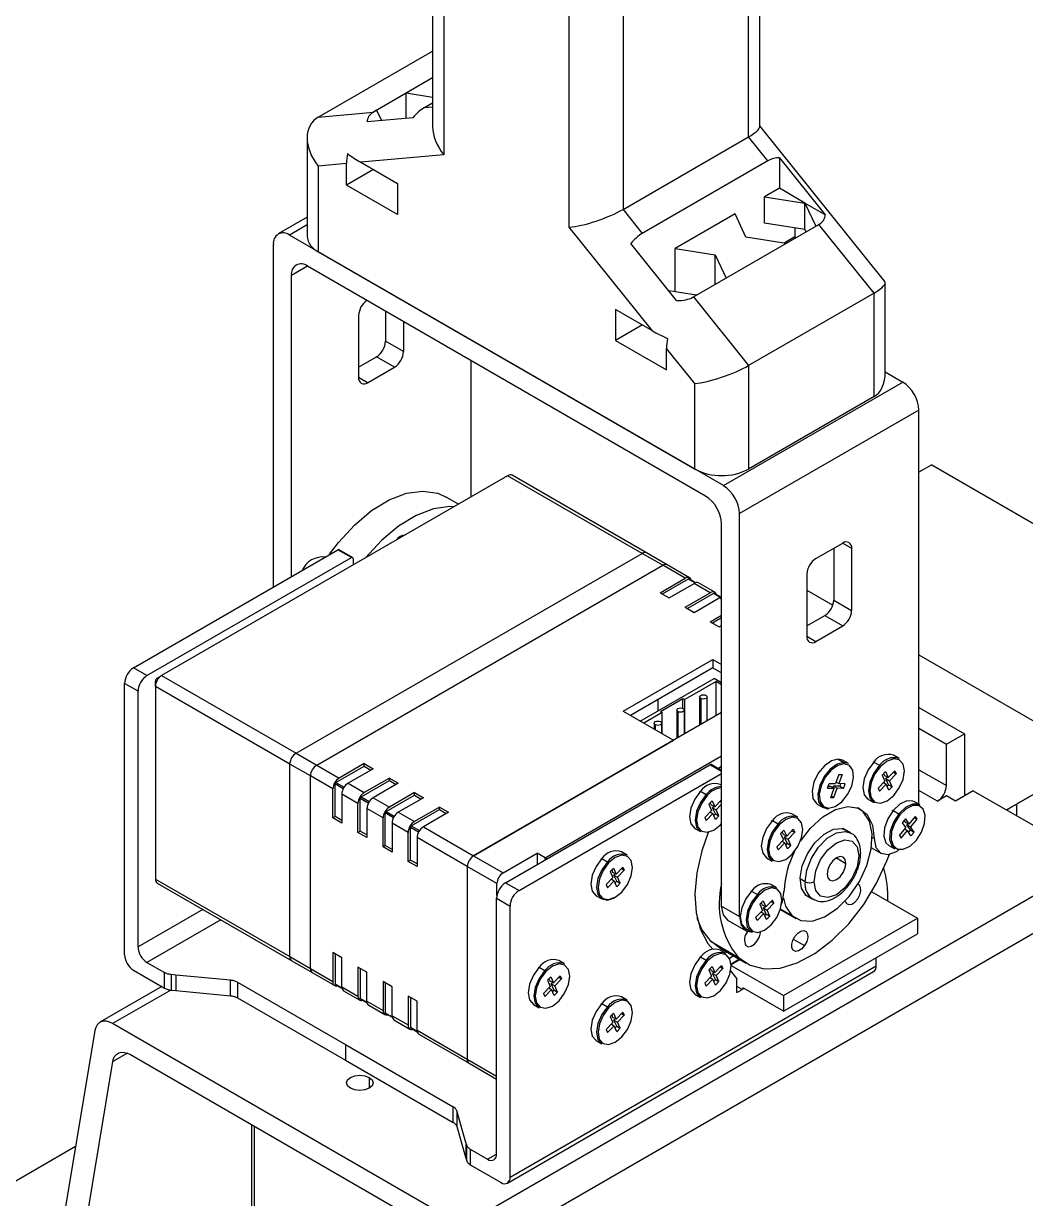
# Model space of a CAD drawing. Header units: millimetres. Extents: x 1167 to 2427, y 18 to 909.
# Drawn here: x 2159 to 2238.1, y 648 to 740.6 of the extents above; entities that cross this region are included whole.
import ezdxf

# ---------------------------------------------------------------- set-up
doc = ezdxf.new("R2010")
doc.units = ezdxf.units.MM

msp = doc.modelspace()

# ---------------------------------------------------------------- linework, layer by layer
at = {"color": 7, "linetype": 'Continuous', "lineweight": 25}
for p, q in [((2217.091, 732.502), (2217.091, 793.617)), ((2216.213, 731.692), (2216.213, 793.11)), ((2206.313, 787.395), (2206.313, 725.977)), ((2191.292, 779.706), (2191.292, 732.502)), ((2182.272, 733.256), (2191.292, 738.464)), ((2191.292, 736.342), (2186.62, 733.645)), ((2191.292, 736.342), (2189.198, 735.132)), ((2189.198, 733.155), (2189.198, 735.132)), ((2191.292, 734.809), (2189.198, 735.132)), ((2190.651, 734.005), (2191.292, 734.376)), ((2182.272, 733.256), (2186.62, 733.645)), ((2189.738, 733.203), (2186.119, 732.88)), ((2186.871, 733.789), (2186.577, 733.62)), ((2186.871, 733.789), (2187.246, 732.98)), ((2226.956, 720.288), (2217.091, 732.559)), ((2181.393, 731.617), (2181.393, 723.866)), ((2206.313, 725.977), (2216.213, 731.692)), ((2217.733, 729.801), (2216.213, 731.692)), ((2192.171, 730.278), (2185.618, 729.692)), ((2184.499, 729.592), (2182.272, 729.393)), ((2182.272, 729.393), (2182.272, 722.641)), ((2184.499, 727.888), (2184.499, 729.592)), ((2185.618, 729.692), (2188.529, 728.011)), ((2217.733, 729.801), (2207.833, 724.086)), ((2218.646, 730.053), (2218.646, 727.64)), ((2218.646, 730.053), (2222.264, 725.551)), ((2186.621, 729.113), (2184.499, 727.888)), ((2188.529, 725.561), (2184.499, 727.888)), ((2188.529, 728.011), (2188.529, 725.561)), ((2218.646, 727.64), (2217.482, 726.968)), ((2220.661, 726.477), (2218.646, 727.64)), ((2217.482, 724.886), (2217.482, 726.968)), ((2217.482, 726.968), (2220.661, 726.477)), ((2222.264, 725.551), (2220.661, 726.477)), ((2220.661, 726.477), (2221.513, 724.642)), ((2220.661, 724.395), (2220.661, 726.477)), ((2206.313, 725.977), (2207.833, 724.086)), ((2215.155, 725.625), (2210.411, 722.886)), ((2216.007, 723.79), (2215.155, 725.625)), ((2181.393, 725.355), (2179.109, 724.037)), ((2211.864, 719.072), (2221.763, 724.787)), ((2220.661, 724.395), (2217.482, 724.886)), ((2226.112, 719.377), (2221.763, 724.787)), ((2214.233, 704.191), (2180.009, 723.948)), ((2208.624, 716.411), (2202.07, 724.563)), ((2219.185, 723.298), (2216.007, 723.79)), ((2219.854, 723.806), (2219.019, 723.324)), ((2219.854, 724.519), (2219.854, 723.806)), ((2219.854, 723.806), (2219.959, 723.745)), ((2220.75, 724.202), (2220.661, 724.395)), ((2178.736, 696.191), (2178.736, 723.213)), ((2210.539, 718.782), (2206.921, 723.284)), ((2210.411, 719.48), (2210.411, 722.886)), ((2210.411, 722.886), (2213.59, 722.395)), ((2182.272, 722.641), (2211.97, 705.497)), ((2213.59, 720.068), (2213.59, 722.395)), ((2213.59, 722.395), (2214.441, 720.56)), ((2212.819, 703.374), (2181.423, 721.498)), ((2180.15, 697.007), (2180.15, 720.763)), ((2226.991, 713.154), (2226.991, 720.188)), ((2212.114, 719.216), (2209.917, 719.556)), ((2211.864, 719.072), (2216.213, 713.662)), ((2226.112, 719.377), (2216.213, 713.662)), ((2226.112, 711.212), (2226.112, 719.377)), ((2208.624, 716.411), (2205.712, 718.091)), ((2205.712, 718.091), (2205.712, 715.642)), ((2185.455, 717.62), (2185.455, 712.721)), ((2187.576, 717.946), (2187.576, 715.578)), ((2188.99, 717.13), (2188.99, 714.762)), ((2207.834, 716.867), (2205.712, 715.642)), ((2188.99, 714.762), (2187.576, 715.578)), ((2205.712, 715.642), (2209.743, 713.315)), ((2209.743, 713.315), (2209.743, 715.019)), ((2211.97, 712.248), (2209.743, 715.019)), ((2185.455, 713.537), (2186.869, 714.353)), ((2186.162, 712.312), (2188.283, 713.537)), ((2188.283, 713.537), (2186.869, 714.353)), ((2194.295, 714.068), (2194.295, 703.29)), ((2216.213, 713.662), (2216.213, 705.497)), ((2226.991, 713.157), (2228.377, 712.356)), ((2211.97, 705.497), (2211.97, 712.248)), ((2214.233, 704.191), (2228.377, 712.356)), ((2226.112, 711.212), (2216.213, 705.497)), ((2229.65, 710.152), (2215.506, 701.986)), ((2229.65, 679.064), (2229.65, 710.152)), ((2230.665, 705.832), (2229.65, 705.246)), ((2230.665, 705.832), (2255.414, 691.545)), ((2197.21, 704.974), (2169.916, 689.217)), ((2207.817, 698.851), (2197.21, 704.974)), ((2208.167, 698.885), (2197.56, 705.008)), ((2193.333, 702.735), (2192.364, 703.295)), ((2215.506, 670.223), (2215.506, 701.986)), ((2214.091, 671.04), (2214.091, 701.169)), ((2188.528, 699.961), (2188.548, 700.035)), ((2221.517, 698.434), (2223.638, 699.659)), ((2167.7, 689.82), (2183.822, 699.127)), ((2180.523, 683.094), (2207.817, 698.851)), ((2184.883, 698.515), (2183.822, 699.127)), ((2184.983, 698.525), (2183.922, 699.137)), ((2209.443, 697.912), (2207.817, 698.851)), ((2209.793, 697.946), (2208.167, 698.885)), ((2222.931, 699.251), (2222.931, 695.168)), ((2224.346, 699.251), (2224.346, 694.351)), ((2168.761, 689.208), (2184.883, 698.515)), ((2182.149, 682.155), (2209.443, 697.912)), ((2185.024, 698.433), (2185.024, 697.939)), ((2211.211, 696.891), (2209.443, 697.912)), ((2211.561, 696.926), (2209.793, 697.946)), ((2209.231, 695.748), (2211.211, 696.891)), ((2211.459, 696.83), (2209.408, 695.646)), ((2212.031, 696.533), (2211.509, 696.835)), ((2220.81, 697.21), (2220.81, 692.31)), ((2209.938, 695.34), (2211.918, 696.483)), ((2213.191, 695.748), (2211.918, 696.483)), ((2213.541, 695.783), (2212.268, 696.518)), ((2220.81, 695.961), (2222.863, 694.777)), ((2209.231, 695.748), (2209.938, 695.34)), ((2211.211, 694.605), (2213.191, 695.748)), ((2213.438, 695.687), (2211.388, 694.503)), ((2211.918, 694.197), (2213.898, 695.34)), ((2214.011, 695.39), (2213.488, 695.692)), ((2222.931, 695.168), (2224.346, 694.351)), ((2211.211, 694.605), (2211.918, 694.197)), ((2213.191, 693.462), (2214.091, 693.982)), ((2213.191, 693.462), (2213.898, 693.054)), ((2214.091, 693.778), (2213.368, 693.36)), ((2213.898, 693.054), (2214.091, 693.166)), ((2220.81, 693.127), (2222.224, 693.943)), ((2221.517, 691.902), (2223.638, 693.127)), ((2222.224, 693.943), (2223.638, 693.127)), ((2206.33, 686.399), (2213.401, 690.481)), ((2213.401, 690.481), (2214.091, 690.083)), ((2213.401, 690.481), (2213.401, 689.819)), ((2229.65, 690.858), (2241.937, 683.765)), ((2168.761, 689.208), (2167.7, 689.82)), ((2213.401, 689.819), (2206.904, 686.068)), ((2213.401, 689.819), (2214.091, 689.42)), ((2168.053, 687.983), (2166.993, 688.595)), ((2166.993, 667.202), (2166.993, 688.595)), ((2169.421, 688.36), (2169.421, 688.768)), ((2169.563, 689.013), (2169.916, 689.217)), ((2169.916, 689.217), (2180.523, 683.094)), ((2207.675, 685.623), (2213.507, 688.99)), ((2213.649, 688.745), (2211.179, 687.319)), ((2214.091, 688.653), (2213.507, 688.99)), ((2214.091, 688.489), (2213.649, 688.745)), ((2213.649, 686.052), (2213.649, 688.745)), ((2168.053, 667.814), (2168.053, 687.983)), ((2180.028, 682.237), (2169.421, 688.36)), ((2169.421, 688.36), (2169.421, 673.172)), ((2212.351, 687.534), (2212.352, 685.304)), ((2212.952, 685.65), (2212.951, 687.534)), ((2209.09, 686.44), (2209.09, 687.33)), ((2209.259, 686.374), (2211.037, 687.401)), ((2211.037, 687.401), (2211.179, 687.319)), ((2211.037, 686.634), (2211.037, 687.401)), ((2211.179, 684.626), (2211.179, 687.319)), ((2229.65, 686.694), (2233.235, 684.624)), ((2214.091, 686.308), (2194.523, 675.011)), ((2206.33, 686.399), (2210.29, 684.113)), ((2209.401, 686.293), (2207.958, 685.46)), ((2209.259, 686.374), (2209.401, 686.293)), ((2209.401, 684.626), (2209.401, 686.293)), ((2210.555, 686.496), (2210.556, 684.267)), ((2211.156, 684.613), (2211.155, 686.497)), ((2208.759, 685.459), (2208.759, 684.997)), ((2209.359, 684.65), (2209.359, 685.459)), ((2229.65, 685.061), (2231.821, 683.808)), ((2248.393, 685.449), (2237.341, 679.069)), ((2194.523, 675.011), (2210.29, 684.113)), ((2231.821, 683.808), (2233.235, 684.624)), ((2233.235, 684.624), (2233.235, 679.725)), ((2180.523, 683.094), (2182.149, 682.155)), ((2228.087, 682.672), (2227.634, 682.934)), ((2231.821, 680.542), (2231.821, 683.808)), ((2180.028, 667.049), (2180.028, 682.237)), ((2181.654, 681.298), (2180.028, 682.237)), ((2182.149, 682.155), (2183.917, 681.134)), ((2183.669, 680.787), (2185.897, 682.073)), ((2185.897, 682.277), (2183.917, 681.134)), ((2185.897, 682.277), (2186.604, 681.869)), ((2185.897, 682.073), (2185.897, 682.277)), ((2185.897, 682.073), (2186.427, 681.767)), ((2197.045, 672.88), (2213.167, 682.187)), ((2200.18, 674.848), (2214.091, 682.879)), ((2214.091, 681.721), (2213.267, 682.197)), ((2213.795, 681.891), (2214.091, 682.062)), ((2223.275, 682.631), (2223.727, 682.37)), ((2223.634, 682.538), (2223.275, 682.631)), ((2224.087, 682.276), (2223.634, 682.538)), ((2224.087, 682.276), (2223.727, 682.37)), ((2226.094, 682.399), (2226.547, 682.138)), ((2181.654, 666.11), (2181.654, 681.298)), ((2183.422, 680.277), (2181.654, 681.298)), ((2186.604, 681.869), (2184.624, 680.726)), ((2187.877, 681.134), (2185.897, 679.991)), ((2187.877, 681.134), (2188.584, 680.726)), ((2187.877, 680.93), (2187.877, 681.134)), ((2198.105, 672.267), (2214.091, 681.496)), ((2223.338, 681.426), (2223.081, 680.695)), ((2223.59, 681.423), (2223.334, 680.693)), ((2223.338, 681.426), (2223.59, 681.423)), ((2227.004, 681.644), (2226.743, 681.369)), ((2226.743, 681.369), (2226.959, 680.89)), ((2226.862, 681.495), (2226.937, 681.328)), ((2226.937, 681.328), (2227.22, 681.165)), ((2227.004, 681.644), (2227.22, 681.165)), ((2227.154, 681.203), (2227.045, 681.089)), ((2227.261, 680.61), (2227.045, 681.089)), ((2227.045, 681.089), (2227.328, 680.926)), ((2227.743, 681.716), (2227.22, 681.165)), ((2227.851, 681.477), (2227.328, 680.926)), ((2227.634, 681.602), (2227.851, 681.477)), ((2227.743, 681.716), (2227.851, 681.477)), ((2236.563, 678.62), (2241.937, 681.724)), ((2183.422, 677.991), (2183.422, 680.277)), ((2183.599, 678.093), (2183.599, 680.665)), ((2184.624, 680.726), (2185.897, 679.991)), ((2185.649, 679.644), (2187.877, 680.93)), ((2188.584, 680.726), (2186.604, 679.583)), ((2187.877, 680.93), (2188.407, 680.624)), ((2214.091, 680.56), (2213.968, 680.631)), ((2222.449, 680.335), (2222.577, 680.7)), ((2222.449, 680.335), (2222.953, 680.33)), ((2222.505, 680.495), (2222.671, 680.494)), ((2222.577, 680.7), (2223.081, 680.695)), ((2222.671, 680.494), (2222.953, 680.33)), ((2222.697, 679.6), (2222.953, 680.33)), ((2222.881, 680.372), (2222.923, 680.491)), ((2223.427, 680.487), (2222.923, 680.491)), ((2222.923, 680.491), (2223.206, 680.328)), ((2222.949, 679.598), (2223.206, 680.328)), ((2223.123, 680.815), (2223.334, 680.693)), ((2223.71, 680.323), (2223.206, 680.328)), ((2223.838, 680.689), (2223.334, 680.693)), ((2223.427, 680.487), (2223.499, 680.692)), ((2223.427, 680.487), (2223.71, 680.323)), ((2223.71, 680.323), (2223.838, 680.689)), ((2226.436, 680.338), (2226.959, 680.89)), ((2226.436, 680.338), (2226.544, 680.099)), ((2226.544, 680.099), (2227.067, 680.65)), ((2226.85, 680.775), (2227.067, 680.65)), ((2227.283, 680.171), (2227.067, 680.65)), ((2227.261, 680.61), (2227.142, 680.484)), ((2227.261, 680.61), (2227.544, 680.447)), ((2227.544, 680.447), (2227.283, 680.171)), ((2227.544, 680.447), (2227.328, 680.926)), ((2233.942, 680.134), (2232.528, 679.317)), ((2233.942, 680.134), (2243.501, 674.615)), ((2184.129, 679.869), (2184.129, 677.583)), ((2185.402, 679.134), (2184.129, 679.869)), ((2185.578, 676.95), (2185.578, 679.522)), ((2186.604, 679.583), (2187.877, 678.849)), ((2187.629, 678.502), (2189.856, 679.787)), ((2189.856, 679.991), (2187.877, 678.849)), ((2190.564, 679.583), (2188.584, 678.44)), ((2189.856, 679.991), (2190.564, 679.583)), ((2189.856, 679.787), (2189.856, 679.991)), ((2189.856, 679.787), (2190.387, 679.481)), ((2212.428, 680.097), (2212.88, 679.835)), ((2213.338, 679.342), (2213.076, 679.066)), ((2213.196, 679.192), (2213.271, 679.026)), ((2213.338, 679.342), (2213.554, 678.863)), ((2214.077, 679.414), (2213.554, 678.863)), ((2213.968, 679.3), (2214.091, 679.228)), ((2214.077, 679.414), (2214.091, 679.381)), ((2222.697, 679.6), (2222.949, 679.598)), ((2222.739, 679.719), (2222.949, 679.598)), ((2225.634, 679.469), (2226.087, 679.208)), ((2229.744, 679.01), (2229.291, 679.271)), ((2231.821, 679.725), (2231.114, 679.317)), ((2232.528, 679.317), (2231.821, 679.725)), ((2185.402, 676.848), (2185.402, 679.134)), ((2186.109, 678.726), (2186.109, 676.44)), ((2187.382, 677.991), (2186.109, 678.726)), ((2187.558, 675.807), (2187.558, 678.379)), ((2188.584, 678.44), (2189.856, 677.706)), ((2189.609, 677.359), (2191.836, 678.644)), ((2191.836, 678.849), (2189.856, 677.706)), ((2192.543, 678.44), (2190.564, 677.297)), ((2191.836, 678.849), (2192.543, 678.44)), ((2191.836, 678.644), (2191.836, 678.849)), ((2191.836, 678.644), (2192.367, 678.338)), ((2212.769, 678.036), (2213.292, 678.587)), ((2212.877, 677.796), (2213.4, 678.348)), ((2213.076, 679.066), (2213.292, 678.587)), ((2213.184, 678.473), (2213.4, 678.348)), ((2213.271, 679.026), (2213.554, 678.863)), ((2213.487, 678.901), (2213.379, 678.787)), ((2213.595, 678.307), (2213.379, 678.787)), ((2213.379, 678.787), (2213.662, 678.623)), ((2213.616, 677.869), (2213.4, 678.348)), ((2213.595, 678.307), (2213.475, 678.181)), ((2213.595, 678.307), (2213.878, 678.144)), ((2214.091, 679.076), (2213.662, 678.623)), ((2213.878, 678.144), (2213.662, 678.623)), ((2220.087, 678.054), (2219.634, 678.315)), ((2221.634, 679.073), (2222.087, 678.812)), ((2225.254, 678.48), (2224.781, 678.797)), ((2224.936, 678.718), (2224.827, 678.781)), ((2227.611, 678.578), (2228.064, 678.317)), ((2183.599, 678.093), (2183.422, 677.991)), ((2184.129, 677.583), (2183.422, 677.991)), ((2184.129, 677.787), (2183.599, 678.093)), ((2187.382, 675.705), (2187.382, 677.991)), ((2188.089, 677.583), (2188.089, 675.297)), ((2189.361, 676.848), (2188.089, 677.583)), ((2212.769, 678.036), (2212.877, 677.796)), ((2213.878, 678.144), (2213.616, 677.869)), ((2213.995, 677.455), (2214.091, 677.562)), ((2218.094, 677.781), (2218.547, 677.519)), ((2228.584, 677.915), (2228.336, 677.614)), ((2228.336, 677.614), (2228.608, 677.199)), ((2228.486, 677.796), (2228.574, 677.662)), ((2228.574, 677.662), (2228.856, 677.499)), ((2228.584, 677.915), (2228.856, 677.499)), ((2228.782, 677.542), (2228.71, 677.454)), ((2228.982, 677.039), (2228.71, 677.454)), ((2228.71, 677.454), (2228.992, 677.291)), ((2229.352, 678.099), (2228.856, 677.499)), ((2229.488, 677.892), (2228.992, 677.291)), ((2229.28, 678.012), (2229.488, 677.892)), ((2229.352, 678.099), (2229.488, 677.892)), ((2185.578, 676.95), (2185.402, 676.848)), ((2186.109, 676.44), (2185.402, 676.848)), ((2186.109, 676.644), (2185.578, 676.95)), ((2189.361, 674.562), (2189.361, 676.848)), ((2189.538, 674.664), (2189.538, 677.236)), ((2194.028, 674.154), (2190.069, 676.44)), ((2190.069, 676.44), (2190.069, 674.154)), ((2190.564, 677.297), (2194.523, 675.011)), ((2211.968, 677.167), (2212.42, 676.906)), ((2219.004, 677.026), (2218.743, 676.75)), ((2218.743, 676.75), (2218.959, 676.271)), ((2218.862, 676.876), (2218.937, 676.71)), ((2218.937, 676.71), (2219.22, 676.547)), ((2219.004, 677.026), (2219.22, 676.547)), ((2219.154, 676.585), (2219.045, 676.471)), ((2219.261, 675.992), (2219.045, 676.471)), ((2219.045, 676.471), (2219.328, 676.307)), ((2219.743, 677.098), (2219.22, 676.547)), ((2219.851, 676.859), (2219.328, 676.307)), ((2219.634, 676.984), (2219.851, 676.859)), ((2219.743, 677.098), (2219.851, 676.859)), ((2224.29, 676.782), (2223.661, 677.144)), ((2224.155, 676.884), (2224.211, 676.827)), ((2228.112, 676.598), (2228.608, 677.199)), ((2228.112, 676.598), (2228.248, 676.39)), ((2228.248, 676.39), (2228.744, 676.991)), ((2228.536, 677.111), (2228.744, 676.991)), ((2229.016, 676.575), (2228.744, 676.991)), ((2228.982, 677.039), (2228.832, 676.857)), ((2228.982, 677.039), (2229.264, 676.875)), ((2229.264, 676.875), (2228.992, 677.291)), ((2229.264, 676.875), (2229.016, 676.575)), ((2187.558, 675.807), (2187.382, 675.705)), ((2188.089, 675.297), (2187.382, 675.705)), ((2188.089, 675.501), (2187.558, 675.807)), ((2218.436, 675.72), (2218.959, 676.271)), ((2218.436, 675.72), (2218.544, 675.48)), ((2218.544, 675.48), (2219.067, 676.032)), ((2218.85, 676.157), (2219.067, 676.032)), ((2219.283, 675.553), (2219.067, 676.032)), ((2219.261, 675.992), (2219.142, 675.865)), ((2219.261, 675.992), (2219.544, 675.828)), ((2219.544, 675.828), (2219.283, 675.553)), ((2219.544, 675.828), (2219.328, 676.307)), ((2225.912, 675.642), (2226.647, 675.218)), ((2227.291, 675.807), (2227.744, 675.546)), ((2189.538, 674.664), (2189.361, 674.562)), ((2190.069, 674.154), (2189.361, 674.562)), ((2190.069, 674.358), (2189.538, 674.664)), ((2243.501, 674.615), (2193.65, 645.837)), ((2194.523, 675.011), (2196.857, 673.664)), ((2196.857, 673.664), (2199.544, 675.215)), ((2200.18, 674.848), (2199.544, 675.215)), ((2199.544, 675.215), (2199.544, 674.322)), ((2200.317, 674.769), (2200.18, 674.848)), ((2200.18, 674.69), (2200.18, 674.848)), ((2204.646, 674.788), (2205.099, 674.527)), ((2206.639, 675.061), (2206.186, 675.323)), ((2217.634, 674.851), (2218.087, 674.59)), ((2194.028, 674.154), (2194.028, 658.966)), ((2196.362, 672.807), (2194.028, 674.154)), ((2205.556, 674.033), (2205.295, 673.758)), ((2205.295, 673.758), (2205.511, 673.279)), ((2205.415, 673.884), (2205.489, 673.717)), ((2205.489, 673.717), (2205.772, 673.554)), ((2205.556, 674.033), (2205.772, 673.554)), ((2206.295, 674.105), (2205.772, 673.554)), ((2206.403, 673.866), (2205.88, 673.315)), ((2206.187, 673.991), (2206.403, 673.866)), ((2206.295, 674.105), (2206.403, 673.866)), ((2169.421, 673.172), (2180.028, 667.049)), ((2169.566, 672.851), (2180.173, 666.728)), ((2196.362, 671.88), (2196.362, 672.807)), ((2197.045, 672.88), (2198.105, 672.267)), ((2204.988, 672.727), (2205.511, 673.279)), ((2204.988, 672.727), (2205.096, 672.488)), ((2205.096, 672.488), (2205.619, 673.039)), ((2205.402, 673.164), (2205.619, 673.039)), ((2205.706, 673.592), (2205.597, 673.478)), ((2205.813, 672.999), (2205.597, 673.478)), ((2205.597, 673.478), (2205.88, 673.315)), ((2205.835, 672.56), (2205.619, 673.039)), ((2205.813, 672.999), (2205.694, 672.873)), ((2205.813, 672.999), (2206.096, 672.836)), ((2206.096, 672.836), (2205.835, 672.56)), ((2206.096, 672.836), (2205.88, 673.315)), ((2218.43, 672.478), (2217.977, 672.74)), ((2224.946, 672.707), (2224.836, 672.774)), ((2244.894, 672.46), (2195.043, 643.681)), ((2204.187, 671.858), (2204.639, 671.597)), ((2216.455, 672.223), (2216.908, 671.962)), ((2220.662, 671.948), (2221.29, 671.585)), ((2221.212, 671.631), (2220.718, 671.891)), ((2225.929, 672.156), (2229.537, 670.073)), ((2227.203, 671.421), (2227.203, 671.866)), ((2196.338, 671.655), (2197.398, 671.043)), ((2196.338, 651.486), (2196.338, 671.655)), ((2197.398, 649.649), (2197.398, 671.043)), ((2214.091, 671.04), (2215.506, 670.223)), ((2217.094, 671.185), (2217.357, 671.458)), ((2217.094, 671.185), (2217.303, 670.699)), ((2217.21, 671.305), (2217.283, 671.135)), ((2217.283, 671.135), (2217.566, 670.972)), ((2217.357, 671.458), (2217.566, 670.972)), ((2217.501, 671.009), (2217.387, 670.892)), ((2217.597, 670.405), (2217.387, 670.892)), ((2217.387, 670.892), (2217.67, 670.728)), ((2218.091, 671.516), (2217.566, 670.972)), ((2218.196, 671.273), (2217.67, 670.728)), ((2217.978, 671.399), (2218.196, 671.273)), ((2218.196, 671.273), (2218.091, 671.516)), ((2216.777, 670.154), (2217.303, 670.699)), ((2216.882, 669.911), (2216.777, 670.154)), ((2216.882, 669.911), (2217.408, 670.456)), ((2217.19, 670.582), (2217.408, 670.456)), ((2217.617, 669.97), (2217.408, 670.456)), ((2217.481, 670.285), (2217.597, 670.405)), ((2217.597, 670.405), (2217.879, 670.242)), ((2217.617, 669.97), (2217.879, 670.242)), ((2217.879, 670.242), (2217.67, 670.728)), ((2218.717, 670.761), (2219.937, 670.057)), ((2218.973, 663.974), (2229.537, 670.073)), ((2229.537, 670.073), (2229.537, 668.848)), ((2214.607, 669.9), (2216.021, 669.084)), ((2215.978, 669.276), (2216.43, 669.014)), ((2213.265, 668.243), (2215.387, 667.019)), ((2213.901, 667.768), (2213.265, 668.243)), ((2218.973, 662.75), (2229.537, 668.848)), ((2184.129, 666.968), (2183.422, 667.376)), ((2183.422, 667.376), (2183.422, 665.089)), ((2183.599, 667.274), (2183.599, 664.906)), ((2213.901, 667.768), (2216.023, 666.543)), ((2214.42, 667.305), (2213.968, 667.567)), ((2168.761, 666.59), (2170.134, 665.797)), ((2180.028, 667.049), (2181.654, 666.11)), ((2180.173, 666.728), (2181.799, 665.789)), ((2184.129, 664.681), (2184.129, 666.968)), ((2186.109, 665.825), (2185.402, 666.233)), ((2185.402, 666.233), (2185.402, 663.947)), ((2197.398, 649.649), (2226.285, 666.325)), ((2199.697, 666.215), (2200.149, 665.954)), ((2201.689, 666.488), (2201.237, 666.749)), ((2212.428, 667.032), (2212.88, 666.771)), ((2213.338, 666.277), (2213.076, 666.002)), ((2213.338, 666.277), (2213.554, 665.798)), ((2214.077, 666.349), (2213.554, 665.798)), ((2213.968, 666.235), (2214.185, 666.11)), ((2214.077, 666.349), (2214.185, 666.11)), ((2215.053, 667.103), (2214.74, 666.922)), ((2215.053, 667.103), (2214.74, 666.922)), ((2215.492, 666.85), (2214.833, 666.469)), ((2214.834, 666.364), (2218.973, 663.974)), ((2226.285, 666.325), (2226.285, 666.97)), ((2167.7, 665.977), (2170.134, 664.572)), ((2170.134, 664.572), (2170.134, 665.797)), ((2171.036, 665.601), (2170.678, 665.635)), ((2170.678, 665.635), (2170.678, 664.411)), ((2175.355, 665.189), (2171.036, 665.601)), ((2171.036, 665.601), (2171.036, 664.376)), ((2181.654, 666.11), (2183.422, 665.089)), ((2181.799, 665.789), (2183.567, 664.769)), ((2185.578, 666.131), (2185.578, 663.763)), ((2186.109, 663.538), (2186.109, 665.825)), ((2197.191, 649.191), (2226.077, 665.867)), ((2200.607, 665.46), (2200.345, 665.184)), ((2200.465, 665.31), (2200.54, 665.144)), ((2200.607, 665.46), (2200.823, 664.981)), ((2201.345, 665.532), (2200.823, 664.981)), ((2201.453, 665.293), (2200.931, 664.741)), ((2201.237, 665.418), (2201.453, 665.293)), ((2201.345, 665.532), (2201.453, 665.293)), ((2212.769, 664.971), (2213.292, 665.522)), ((2212.877, 664.732), (2213.4, 665.283)), ((2213.076, 666.002), (2213.292, 665.522)), ((2213.184, 665.408), (2213.4, 665.283)), ((2213.196, 666.128), (2213.271, 665.961)), ((2213.271, 665.961), (2213.554, 665.798)), ((2213.487, 665.836), (2213.379, 665.722)), ((2213.595, 665.243), (2213.379, 665.722)), ((2213.379, 665.722), (2213.662, 665.559)), ((2213.616, 664.804), (2213.4, 665.283)), ((2214.185, 666.11), (2213.662, 665.559)), ((2213.878, 665.08), (2213.662, 665.559)), ((2214.798, 665.941), (2215.276, 665.296)), ((2169.93, 664.69), (2165.046, 661.871)), ((2170.678, 664.411), (2171.036, 664.376)), ((2171.036, 664.376), (2175.355, 663.964)), ((2175.355, 663.964), (2175.355, 665.189)), ((2175.899, 665.028), (2184.412, 660.113)), ((2175.899, 665.028), (2175.899, 663.803)), ((2183.619, 664.86), (2184.142, 664.558)), ((2184.129, 664.681), (2185.402, 663.947)), ((2184.274, 664.361), (2185.547, 663.626)), ((2188.089, 664.682), (2187.382, 665.09)), ((2187.382, 665.09), (2187.382, 662.804)), ((2187.558, 664.988), (2187.558, 662.62)), ((2188.089, 662.395), (2188.089, 664.682)), ((2200.038, 664.154), (2200.561, 664.705)), ((2200.146, 663.915), (2200.669, 664.466)), ((2200.345, 665.184), (2200.561, 664.705)), ((2200.453, 664.591), (2200.669, 664.466)), ((2200.54, 665.144), (2200.823, 664.981)), ((2200.756, 665.019), (2200.648, 664.905)), ((2200.864, 664.426), (2200.648, 664.905)), ((2200.648, 664.905), (2200.931, 664.741)), ((2200.885, 663.987), (2200.669, 664.466)), ((2200.864, 664.426), (2200.744, 664.3)), ((2200.864, 664.426), (2201.147, 664.262)), ((2201.147, 664.262), (2200.931, 664.741)), ((2212.769, 664.971), (2212.877, 664.732)), ((2213.595, 665.243), (2213.475, 665.117)), ((2213.595, 665.243), (2213.878, 665.08)), ((2213.878, 665.08), (2213.616, 664.804)), ((2215.296, 664.219), (2215.296, 665.224)), ((2215.72, 664.464), (2215.296, 664.709)), ((2215.296, 664.219), (2215.72, 664.464)), ((2218.973, 662.75), (2215.862, 664.546)), ((2175.899, 663.803), (2184.412, 658.889)), ((2185.599, 663.717), (2186.122, 663.415)), ((2186.109, 663.538), (2187.382, 662.804)), ((2190.069, 663.539), (2189.361, 663.947)), ((2189.361, 663.947), (2189.361, 661.661)), ((2189.538, 663.845), (2189.538, 661.477)), ((2190.069, 661.252), (2190.069, 663.539)), ((2200.038, 664.154), (2200.146, 663.915)), ((2201.147, 664.262), (2200.885, 663.987)), ((2206.639, 663.63), (2206.186, 663.891)), ((2211.968, 664.102), (2212.42, 663.841)), ((2218.973, 663.974), (2218.973, 662.75)), ((2186.254, 663.218), (2187.527, 662.483)), ((2187.579, 662.574), (2188.102, 662.272)), ((2199.237, 663.285), (2199.689, 663.024)), ((2204.646, 663.356), (2205.099, 663.095)), ((2205.556, 662.602), (2205.295, 662.326)), ((2205.556, 662.602), (2205.772, 662.123)), ((2206.295, 662.674), (2205.772, 662.123)), ((2206.187, 662.559), (2206.403, 662.434)), ((2206.295, 662.674), (2206.403, 662.434)), ((2193.65, 645.837), (2166.046, 661.772)), ((2188.089, 662.395), (2189.361, 661.661)), ((2188.234, 662.075), (2189.506, 661.34)), ((2204.988, 661.296), (2205.511, 661.847)), ((2205.096, 661.056), (2205.619, 661.607)), ((2205.295, 662.326), (2205.511, 661.847)), ((2205.402, 661.732), (2205.619, 661.607)), ((2205.415, 662.452), (2205.489, 662.286)), ((2205.489, 662.286), (2205.772, 662.123)), ((2205.706, 662.161), (2205.597, 662.046)), ((2205.813, 661.567), (2205.597, 662.046)), ((2205.597, 662.046), (2205.88, 661.883)), ((2205.835, 661.128), (2205.619, 661.607)), ((2206.403, 662.434), (2205.88, 661.883)), ((2206.096, 661.404), (2205.88, 661.883)), ((2164.653, 661.225), (2160.211, 634.506)), ((2189.559, 661.431), (2190.082, 661.129)), ((2190.069, 661.252), (2194.028, 658.966)), ((2190.214, 660.932), (2194.173, 658.646)), ((2204.988, 661.296), (2205.096, 661.056)), ((2205.813, 661.567), (2205.694, 661.441)), ((2205.813, 661.567), (2206.096, 661.404)), ((2206.096, 661.404), (2205.835, 661.128)), ((2184.412, 660.113), (2192.925, 655.199)), ((2184.412, 660.113), (2184.412, 658.889)), ((2204.187, 660.427), (2204.639, 660.166)), ((2167.461, 659.323), (2192.236, 645.02)), ((2184.412, 658.889), (2192.925, 653.974)), ((2161.626, 632.056), (2166.068, 658.775)), ((2194.173, 658.646), (2196.338, 657.397)), ((2192.925, 653.974), (2192.925, 655.199)), ((2193.918, 652.392), (2193.205, 654.885)), ((2193.205, 654.885), (2193.205, 653.66)), ((2177.006, 653.812), (2177.006, 645.871)), ((2193.205, 653.66), (2193.918, 651.167)), ((2193.978, 652.185), (2193.918, 652.392)), ((2193.918, 652.392), (2193.918, 651.167)), ((2163.132, 652.074), (2148.236, 643.474)), ((2193.978, 650.96), (2193.978, 652.185)), ((2194.257, 651.871), (2194.257, 650.646)), ((2194.257, 651.871), (2195.631, 651.078)), ((2193.918, 651.167), (2193.978, 650.96)), ((2194.257, 650.646), (2196.691, 649.241))]:
    msp.add_line(p, q, dxfattribs=at)
at = {"color": 8, "linetype": 'Continuous', "lineweight": 25}
for p, q in [((2202.07, 724.563), (2202.07, 785.284)), ((2192.171, 780.213), (2192.171, 730.278)), ((2190.651, 734.005), (2191.292, 734.063)), ((2181.393, 724.747), (2180.009, 723.948)), ((2181.423, 721.498), (2180.15, 720.763)), ((2186.162, 712.312), (2185.455, 712.72)), ((2223.638, 699.659), (2224.346, 699.251)), ((2211.995, 696.52), (2211.459, 696.83)), ((2213.975, 695.377), (2213.438, 695.687)), ((2214.091, 695.228), (2213.898, 695.34)), ((2220.81, 692.31), (2221.517, 691.902)), ((2212.439, 687.411), (2212.44, 685.354)), ((2210.643, 686.374), (2210.644, 684.317)), ((2208.847, 685.336), (2208.847, 684.946)), ((2214.091, 681.653), (2213.167, 682.187)), ((2229.65, 681.795), (2231.821, 680.542)), ((2184.24, 680.295), (2183.599, 680.665)), ((2183.669, 680.787), (2184.311, 680.417)), ((2231.114, 679.317), (2229.65, 680.162)), ((2186.22, 679.152), (2185.578, 679.522)), ((2185.649, 679.644), (2186.291, 679.274)), ((2188.2, 678.009), (2187.558, 678.379)), ((2187.629, 678.502), (2188.271, 678.131)), ((2237.341, 679.069), (2237.341, 678.171)), ((2189.609, 677.359), (2190.251, 676.988)), ((2190.18, 676.866), (2189.538, 677.236)), ((2223.739, 677.124), (2224.155, 676.884)), ((2226.131, 676.357), (2225.972, 676.449)), ((2223.143, 674.837), (2223.886, 674.408)), ((2220.669, 672.959), (2220.28, 673.183)), ((2224.946, 672.707), (2224.834, 672.771)), ((2173.172, 670.77), (2168.053, 667.814)), ((2174.587, 669.953), (2168.761, 666.59)), ((2219.619, 670.295), (2218.732, 670.807)), ((2219.743, 668.438), (2220.635, 667.923)), ((2215.551, 666.816), (2214.835, 666.402)), ((2170.632, 664.419), (2166.046, 661.772)), ((2183.599, 664.906), (2184.135, 664.596)), ((2215.862, 664.546), (2215.72, 664.464)), ((2185.578, 663.763), (2186.115, 663.453)), ((2187.558, 662.62), (2188.095, 662.31)), ((2189.538, 661.477), (2190.075, 661.167)), ((2167.217, 659.439), (2166.068, 658.775)), ((2194.028, 658.966), (2196.338, 657.633)), ((2186.297, 657.527), (2186.297, 656.67)), ((2177.211, 653.694), (2177.211, 645.585)), ((2195.631, 651.078), (2196.338, 651.486))]:
    msp.add_line(p, q, dxfattribs=at)
at = {"color": 7, "linetype": 'Continuous', "lineweight": 25, "flags": 128}
for points in [[(2183.164, 698.779), (2183.859, 699.703), (2185.125, 701.087), (2186.476, 702.223), (2187.862, 703.067), (2189.229, 703.587), (2190.523, 703.763), (2191.697, 703.589), (2192.364, 703.295)], [(2192.971, 702.526), (2192.645, 702.539), (2191.35, 702.363), (2189.983, 701.843), (2188.598, 700.998), (2187.246, 699.863), (2185.999, 698.501)], [(2188.902, 700.177), (2188.944, 700.255), (2188.966, 700.292)], [(2211.693, 696.728), (2211.668, 696.802), (2211.623, 696.875), (2211.561, 696.926), (2211.486, 696.954), (2211.401, 696.957), (2211.308, 696.936), (2211.211, 696.891)], [(2213.673, 695.585), (2213.648, 695.659), (2213.603, 695.732), (2213.541, 695.783), (2213.466, 695.811), (2213.38, 695.814), (2213.288, 695.793), (2213.191, 695.748)], [(2212.439, 687.411), (2212.374, 687.468), (2212.351, 687.534), (2212.374, 687.6), (2212.439, 687.656), (2212.537, 687.694), (2212.651, 687.707), (2212.766, 687.694), (2212.864, 687.656)], [(2212.864, 687.656), (2212.929, 687.6), (2212.951, 687.534), (2212.929, 687.468), (2212.864, 687.411), (2212.766, 687.374), (2212.651, 687.361), (2212.537, 687.374), (2212.439, 687.411)], [(2210.643, 686.374), (2210.578, 686.43), (2210.555, 686.496), (2210.578, 686.563), (2210.643, 686.619), (2210.741, 686.656), (2210.855, 686.67), (2210.97, 686.657), (2211.067, 686.619)], [(2211.067, 686.619), (2211.132, 686.563), (2211.155, 686.497), (2211.132, 686.43), (2211.067, 686.374), (2210.97, 686.336), (2210.855, 686.323), (2210.741, 686.336), (2210.643, 686.374)], [(2208.847, 685.336), (2208.782, 685.393), (2208.759, 685.459), (2208.782, 685.525), (2208.847, 685.581), (2208.944, 685.619), (2209.059, 685.632), (2209.174, 685.619), (2209.271, 685.581)], [(2209.271, 685.581), (2209.336, 685.525), (2209.359, 685.459), (2209.336, 685.393), (2209.271, 685.336), (2209.174, 685.299), (2209.059, 685.286), (2208.944, 685.299), (2208.847, 685.336)], [(2223.275, 682.631), (2222.743, 682.497), (2222.196, 682.105), (2221.714, 681.515), (2221.373, 680.817), (2221.224, 680.117), (2221.29, 679.523), (2221.56, 679.123), (2221.634, 679.073)], [(2223.727, 682.37), (2223.196, 682.235), (2222.648, 681.843), (2222.167, 681.254), (2221.826, 680.556), (2221.677, 679.856), (2221.743, 679.261), (2222.013, 678.862), (2222.447, 678.719)], [(2223.758, 682.264), (2223.248, 682.135), (2222.722, 681.759), (2222.26, 681.193), (2221.933, 680.523), (2221.79, 679.851), (2221.853, 679.28), (2222.112, 678.897), (2222.529, 678.759)], [(2222.529, 678.759), (2223.039, 678.888), (2223.565, 679.265), (2224.027, 679.831), (2224.354, 680.501), (2224.497, 681.172), (2224.434, 681.743), (2224.175, 682.127), (2223.758, 682.264)], [(2226.094, 682.399), (2225.635, 681.781), (2225.328, 681.074), (2225.22, 680.387), (2225.327, 679.823), (2225.633, 679.47), (2225.634, 679.469)], [(2226.547, 682.138), (2226.088, 681.519), (2225.781, 680.813), (2225.673, 680.125), (2225.78, 679.562), (2226.086, 679.209), (2226.087, 679.208)], [(2226.625, 682.057), (2226.184, 681.463), (2225.89, 680.785), (2225.786, 680.125), (2225.889, 679.585), (2226.183, 679.245), (2226.623, 679.159), (2227.142, 679.339), (2227.662, 679.758)], [(2226.059, 682.384), (2226.056, 682.393), (2226.055, 682.4), (2226.057, 682.405), (2226.061, 682.408), (2226.067, 682.409), (2226.074, 682.408), (2226.084, 682.405), (2226.094, 682.399)], [(2227.662, 679.758), (2228.103, 680.352), (2228.397, 681.03), (2228.501, 681.69), (2228.398, 682.231), (2228.104, 682.57), (2227.664, 682.656), (2227.145, 682.476), (2226.625, 682.057)], [(2212.393, 680.081), (2212.39, 680.09), (2212.389, 680.097), (2212.39, 680.103), (2212.394, 680.106), (2212.4, 680.107), (2212.408, 680.106), (2212.417, 680.102), (2212.428, 680.097)], [(2212.428, 680.097), (2211.969, 679.478), (2211.662, 678.771), (2211.554, 678.084), (2211.661, 677.521), (2211.967, 677.168), (2211.968, 677.167)], [(2212.88, 679.835), (2212.421, 679.217), (2212.114, 678.51), (2212.006, 677.823), (2212.113, 677.26), (2212.42, 676.906), (2212.42, 676.906)], [(2212.959, 679.755), (2212.518, 679.161), (2212.223, 678.483), (2212.119, 677.823), (2212.222, 677.282), (2212.516, 676.943), (2212.956, 676.857), (2213.476, 677.037), (2213.995, 677.455)], [(2229.291, 679.271), (2229.177, 679.323), (2228.687, 679.335), (2228.137, 679.073), (2227.611, 678.578)], [(2219.619, 670.295), (2220.334, 669.891), (2221.22, 669.852), (2222.205, 670.18), (2223.208, 670.849), (2224.149, 671.805), (2224.951, 672.969), (2225.549, 674.249), (2225.896, 675.54), (2225.961, 676.738), (2225.742, 677.745), (2225.254, 678.48)], [(2220.305, 676.147), (2221.102, 677.186), (2222.072, 678.075), (2223.084, 678.659), (2224.054, 678.89), (2224.905, 678.75), (2225.567, 678.25), (2225.987, 677.43), (2226.131, 676.357)], [(2227.611, 678.578), (2227.188, 677.925), (2226.934, 677.212), (2226.885, 676.55), (2227.051, 676.038), (2227.291, 675.807)], [(2228.064, 678.317), (2227.641, 677.663), (2227.386, 676.951), (2227.338, 676.288), (2227.504, 675.776), (2227.744, 675.546)], [(2227.582, 678.569), (2227.578, 678.577), (2227.576, 678.583), (2227.576, 678.587), (2227.579, 678.589), (2227.584, 678.589), (2227.592, 678.587), (2227.601, 678.584), (2227.611, 678.578)], [(2229.744, 679.01), (2229.629, 679.062), (2229.14, 679.074), (2228.59, 678.812), (2228.064, 678.317)], [(2229.453, 676.247), (2229.859, 676.875), (2230.104, 677.559), (2230.15, 678.195), (2229.991, 678.686), (2229.65, 678.958), (2229.18, 678.969), (2228.653, 678.718), (2228.147, 678.243)], [(2218.094, 677.781), (2217.635, 677.162), (2217.328, 676.455), (2217.22, 675.768), (2217.327, 675.205), (2217.633, 674.852), (2217.634, 674.851)], [(2218.547, 677.519), (2218.088, 676.901), (2217.781, 676.194), (2217.673, 675.507), (2217.78, 674.944), (2218.086, 674.59), (2218.087, 674.59)], [(2218.625, 677.439), (2218.184, 676.845), (2217.89, 676.167), (2217.786, 675.507), (2217.889, 674.966), (2218.183, 674.627), (2218.623, 674.541), (2219.142, 674.721), (2219.662, 675.14)], [(2218.059, 677.766), (2218.056, 677.774), (2218.055, 677.781), (2218.057, 677.787), (2218.061, 677.79), (2218.067, 677.791), (2218.074, 677.79), (2218.084, 677.786), (2218.094, 677.781)], [(2219.662, 675.14), (2220.103, 675.733), (2220.397, 676.412), (2220.501, 677.072), (2220.398, 677.612), (2220.104, 677.952), (2219.664, 678.038), (2219.145, 677.858), (2218.625, 677.439)], [(2228.147, 678.243), (2227.742, 677.615), (2227.497, 676.931), (2227.451, 676.295), (2227.61, 675.804), (2227.951, 675.532), (2228.42, 675.521), (2228.948, 675.772), (2229.453, 676.247)], [(2213.016, 676.84), (2212.521, 675.401), (2212.126, 673.665), (2211.976, 672.013), (2212.077, 670.501), (2212.425, 669.179), (2213.008, 668.092), (2213.393, 667.637)], [(2220.718, 671.891), (2220.376, 672.463), (2220.282, 673.268), (2220.449, 674.207), (2220.855, 675.168), (2221.452, 676.035), (2222.168, 676.704), (2222.916, 677.092), (2223.606, 677.155), (2224.155, 676.884)], [(2221.376, 672.959), (2221.51, 673.818), (2221.894, 674.701), (2222.467, 675.475), (2223.144, 676.021), (2223.82, 676.256), (2224.394, 676.144), (2224.777, 675.703), (2224.911, 675)], [(2226.131, 676.357), (2226.265, 675.657), (2226.646, 675.218), (2227.217, 675.107), (2227.891, 675.341), (2228.067, 675.453)], [(2204.646, 674.788), (2204.187, 674.17), (2203.88, 673.463), (2203.772, 672.776), (2203.879, 672.212), (2204.186, 671.859), (2204.187, 671.858)], [(2204.612, 674.773), (2204.608, 674.782), (2204.608, 674.789), (2204.609, 674.794), (2204.613, 674.797), (2204.619, 674.798), (2204.626, 674.797), (2204.636, 674.794), (2204.646, 674.788)], [(2206.214, 672.147), (2206.655, 672.741), (2206.949, 673.419), (2207.053, 674.079), (2206.95, 674.62), (2206.656, 674.959), (2206.216, 675.045), (2205.697, 674.865), (2205.177, 674.446)], [(2215.387, 667.019), (2216.328, 666.387), (2217.45, 666.095), (2218.709, 666.152), (2220.057, 666.558), (2221.442, 667.296), (2222.811, 668.337), (2224.112, 669.643), (2225.293, 671.162), (2226.31, 672.836), (2227.125, 674.602), (2227.318, 675.121)], [(2224.911, 675), (2224.777, 674.141), (2224.394, 673.258), (2223.82, 672.484), (2223.144, 671.938), (2222.467, 671.703), (2221.894, 671.814), (2221.51, 672.255), (2221.376, 672.959)], [(2223.886, 674.408), (2223.829, 674.703), (2223.669, 674.889), (2223.428, 674.935), (2223.144, 674.837), (2222.859, 674.607), (2222.619, 674.283), (2222.458, 673.911), (2222.401, 673.551)], [(2205.099, 674.527), (2204.64, 673.908), (2204.333, 673.202), (2204.225, 672.514), (2204.332, 671.951), (2204.638, 671.598), (2205.097, 671.508), (2205.638, 671.695), (2205.668, 671.713)], [(2205.177, 674.446), (2204.736, 673.852), (2204.442, 673.174), (2204.338, 672.514), (2204.441, 671.974), (2204.735, 671.634), (2205.175, 671.548), (2205.694, 671.728), (2206.214, 672.147)], [(2222.401, 673.551), (2222.458, 673.255), (2222.619, 673.07), (2222.859, 673.023), (2223.144, 673.122), (2223.428, 673.351), (2223.669, 673.676), (2223.829, 674.047), (2223.886, 674.408)], [(2223.932, 671.234), (2224.117, 671.15), (2224.352, 671.192), (2224.6, 671.352), (2224.823, 671.606), (2224.988, 671.916), (2225.069, 672.234), (2225.055, 672.512), (2224.946, 672.707)], [(2216.455, 672.223), (2215.992, 671.61), (2215.679, 670.904), (2215.563, 670.215), (2215.663, 669.646), (2215.963, 669.284), (2215.978, 669.276)], [(2216.908, 671.962), (2216.444, 671.348), (2216.131, 670.643), (2216.016, 669.953), (2216.116, 669.384), (2216.416, 669.023), (2216.43, 669.014)], [(2216.985, 671.881), (2216.54, 671.292), (2216.24, 670.614), (2216.129, 669.952), (2216.225, 669.406), (2216.513, 669.059), (2216.949, 668.964), (2217.467, 669.135), (2217.988, 669.547)], [(2216.419, 672.207), (2216.416, 672.216), (2216.416, 672.224), (2216.417, 672.229), (2216.421, 672.232), (2216.427, 672.233), (2216.435, 672.232), (2216.444, 672.229), (2216.455, 672.223)], [(2217.988, 669.547), (2218.433, 670.136), (2218.733, 670.813), (2218.844, 671.475), (2218.748, 672.021), (2218.46, 672.368), (2218.024, 672.464), (2217.506, 672.292), (2216.985, 671.881)], [(2218.819, 671.184), (2218.891, 671.4), (2219.025, 672.255)], [(2214.607, 669.9), (2214.607, 669.9), (2214.225, 670.339), (2214.091, 671.04)], [(2218.957, 671.656), (2219.131, 671.03), (2219.619, 670.295)], [(2223.822, 671.432), (2223.823, 671.429), (2223.932, 671.234)], [(2213.265, 668.243), (2212.54, 669.189), (2212.154, 670.09)], [(2215.506, 670.223), (2215.639, 669.523), (2216.021, 669.084), (2216.527, 668.968)], [(2216.007, 667.919), (2216.192, 667.836), (2216.427, 667.878), (2216.675, 668.038), (2216.898, 668.292), (2217.063, 668.602), (2217.144, 668.919), (2217.149, 668.984)], [(2219.866, 668.651), (2220.089, 668.905), (2220.337, 669.065), (2220.572, 669.107), (2220.757, 669.024), (2220.866, 668.828), (2220.881, 668.551), (2220.799, 668.233), (2220.635, 667.923)], [(2220.635, 667.923), (2220.411, 667.669), (2220.163, 667.509), (2219.929, 667.467), (2219.743, 667.55), (2219.635, 667.746), (2219.62, 668.023), (2219.701, 668.341), (2219.866, 668.651)], [(2213.995, 664.391), (2214.436, 664.985), (2214.731, 665.663), (2214.835, 666.323), (2214.732, 666.864), (2214.438, 667.203), (2213.998, 667.289), (2213.478, 667.109), (2212.959, 666.69)], [(2199.697, 666.215), (2199.238, 665.596), (2198.931, 664.89), (2198.823, 664.202), (2198.93, 663.639), (2199.236, 663.286), (2199.237, 663.285)], [(2199.662, 666.2), (2199.659, 666.208), (2199.658, 666.215), (2199.659, 666.221), (2199.663, 666.224), (2199.669, 666.225), (2199.677, 666.224), (2199.686, 666.22), (2199.697, 666.215)], [(2201.264, 663.574), (2201.705, 664.167), (2202, 664.846), (2202.104, 665.506), (2202.001, 666.046), (2201.707, 666.386), (2201.267, 666.472), (2200.747, 666.292), (2200.227, 665.873)], [(2212.428, 667.032), (2211.969, 666.413), (2211.662, 665.707), (2211.554, 665.02), (2211.661, 664.456), (2211.967, 664.103), (2211.968, 664.102)], [(2212.88, 666.771), (2212.421, 666.152), (2212.114, 665.446), (2212.006, 664.758), (2212.113, 664.195), (2212.42, 663.842), (2212.42, 663.841)], [(2212.959, 666.69), (2212.518, 666.096), (2212.223, 665.418), (2212.119, 664.758), (2212.222, 664.218), (2212.516, 663.878), (2212.956, 663.792), (2213.476, 663.972), (2213.995, 664.391)], [(2212.393, 667.017), (2212.39, 667.025), (2212.389, 667.033), (2212.39, 667.038), (2212.394, 667.041), (2212.4, 667.042), (2212.408, 667.041), (2212.417, 667.037), (2212.428, 667.032)], [(2200.149, 665.954), (2199.69, 665.335), (2199.383, 664.628), (2199.275, 663.941), (2199.382, 663.378), (2199.688, 663.024), (2199.689, 663.024)], [(2200.227, 665.873), (2199.787, 665.279), (2199.492, 664.601), (2199.388, 663.941), (2199.491, 663.4), (2199.785, 663.061), (2200.225, 662.975), (2200.745, 663.155), (2201.264, 663.574)], [(2183.422, 665.089), (2183.431, 664.983), (2183.459, 664.892), (2183.505, 664.82), (2183.567, 664.769), (2183.642, 664.741), (2183.727, 664.738), (2183.804, 664.753)], [(2185.402, 663.947), (2185.411, 663.84), (2185.439, 663.75), (2185.485, 663.677), (2185.547, 663.626), (2185.622, 663.598), (2185.707, 663.595), (2185.784, 663.611)], [(2206.214, 660.715), (2206.655, 661.309), (2206.949, 661.988), (2207.053, 662.647), (2206.95, 663.188), (2206.656, 663.527), (2206.216, 663.613), (2205.697, 663.433), (2205.177, 663.015)], [(2187.382, 662.804), (2187.391, 662.698), (2187.419, 662.607), (2187.465, 662.534), (2187.527, 662.483), (2187.602, 662.455), (2187.687, 662.452), (2187.764, 662.468)], [(2204.646, 663.356), (2204.187, 662.738), (2203.88, 662.031), (2203.772, 661.344), (2203.879, 660.781), (2204.186, 660.427), (2204.187, 660.427)], [(2205.099, 663.095), (2204.64, 662.477), (2204.333, 661.77), (2204.225, 661.083), (2204.332, 660.52), (2204.638, 660.166), (2204.639, 660.166)], [(2205.177, 663.015), (2204.736, 662.421), (2204.442, 661.742), (2204.338, 661.083), (2204.441, 660.542), (2204.735, 660.203), (2205.175, 660.117), (2205.694, 660.297), (2206.214, 660.715)], [(2204.612, 663.341), (2204.608, 663.35), (2204.608, 663.357), (2204.609, 663.362), (2204.613, 663.366), (2204.619, 663.367), (2204.626, 663.365), (2204.636, 663.362), (2204.646, 663.356)], [(2166.046, 661.772), (2165.801, 661.889), (2165.562, 661.953), (2165.339, 661.961), (2165.137, 661.915), (2164.962, 661.814), (2164.821, 661.662), (2164.717, 661.463), (2164.653, 661.225)], [(2189.361, 661.661), (2189.371, 661.555), (2189.399, 661.464), (2189.445, 661.391), (2189.506, 661.34), (2189.581, 661.312), (2189.667, 661.309), (2189.743, 661.325)], [(2166.068, 658.775), (2166.131, 659.014), (2166.235, 659.212), (2166.377, 659.364), (2166.551, 659.465), (2166.753, 659.512), (2166.977, 659.503), (2167.215, 659.44), (2167.461, 659.323)], [(2184.812, 656.67), (2184.585, 656.867), (2184.505, 657.099), (2184.585, 657.331), (2184.812, 657.527), (2185.153, 657.659), (2185.555, 657.705), (2185.957, 657.659), (2186.297, 657.527)], [(2186.297, 657.527), (2186.525, 657.331), (2186.605, 657.099), (2186.525, 656.867), (2186.297, 656.67), (2185.957, 656.539), (2185.555, 656.492), (2185.153, 656.539), (2184.812, 656.67)]]:
    msp.add_lwpolyline(points, dxfattribs=at)
at = {"color": 8, "linetype": 'Continuous', "lineweight": 25, "flags": 128}
msp.add_lwpolyline([(2220.669, 672.959), (2220.797, 673.871), (2221.165, 674.82), (2221.729, 675.693), (2222.422, 676.383), (2223.158, 676.809), (2223.851, 676.917), (2224.288, 676.783)], dxfattribs=at)
at = {"color": 7, "linetype": 'Continuous', "lineweight": 25}
for centre, radius, start, end in [((2179.512, 723.339), 0.786, 50.79671, 189.21404), ((2182.894, 724.016), 1.509, 185.6948, 245.62534), ((2180.926, 720.889), 0.786, 50.79671, 189.21404), ((2187.007, 717.544), 1.554, 125.96637, 177.20886), ((2186.041, 715.648), 1.537, 302.60548, 357.39452), ((2187.455, 714.831), 1.537, 302.60548, 357.39452), ((2185.886, 712.651), 0.437, 170.78596, 309.20329), ((2226.887, 710.026), 2.766, 2.60548, 57.39452), ((2214.091, 709.591), 4.611, 242.60967, 297.39033), ((2211.328, 701.044), 2.766, 2.60548, 57.39452), ((2212.742, 701.86), 2.766, 2.60548, 57.39452), ((2189.16, 699.437), 0.863, 93.1957, 146.79892), ((2223.915, 699.321), 0.437, 350.78596, 129.20329), ((2183.881, 699.045), 0.101, 65.69288, 125.61758), ((2208.022, 698.564), 0.352, 65.69288, 125.61758), ((2182.626, 696.787), 1.782, 83.29625, 156.69838), ((2184.938, 698.447), 0.0873, 350.78596, 129.20329), ((2209.648, 697.625), 0.352, 65.69288, 125.61758), ((2222.345, 697.14), 1.537, 122.60548, 177.39452), ((2211.488, 696.792), 0.048, 64.0802, 127.23026), ((2212.123, 696.197), 0.352, 65.69288, 125.61758), ((2213.468, 695.649), 0.048, 64.0802, 127.23026), ((2214.137, 694.957), 0.452, 95.85014, 121.97205), ((2221.396, 695.238), 1.537, 302.60548, 357.39452), ((2222.81, 694.421), 1.537, 302.60548, 357.39452), ((2221.241, 692.24), 0.437, 170.78596, 309.20329), ((2168.528, 688.525), 1.537, 122.60548, 177.39452), ((2169.589, 687.913), 1.537, 122.60548, 177.39452), ((2169.728, 688.754), 0.307, 122.60515, 177.39535), ((2181.102, 682.188), 1.076, 122.60548, 177.39452), ((2227.222, 681.636), 1.362, 72.37299, 145.91058), ((2182.729, 681.249), 1.076, 122.60548, 177.39452), ((2213.225, 682.105), 0.101, 65.69288, 125.61758), ((2223.675, 682.297), 0.0897, 338.44022, 54.2113), ((2227.675, 681.375), 1.362, 72.37299, 145.91058), ((2226.44, 681.956), 0.211, 28.69111, 59.58311), ((2184.496, 680.228), 1.076, 122.60548, 177.39452), ((2183.752, 680.658), 0.154, 122.60548, 177.39452), ((2185.204, 679.82), 1.076, 122.60548, 177.39452), ((2213.555, 679.334), 1.362, 72.37299, 145.91058), ((2214.147, 678.873), 1.591, 92.01236, 142.76159), ((2214.179, 678.825), 1.534, 92.51037, 142.68144), ((2230.285, 680.612), 1.537, 302.60548, 357.39452), ((2186.476, 679.085), 1.076, 122.60548, 177.39452), ((2185.732, 679.515), 0.154, 122.60548, 177.39452), ((2187.183, 678.677), 1.076, 122.60548, 177.39452), ((2212.774, 679.654), 0.211, 28.69111, 59.58311), ((2188.456, 677.942), 1.076, 122.60548, 177.39452), ((2187.712, 678.372), 0.154, 122.60548, 177.39452), ((2189.163, 677.534), 1.076, 122.60548, 177.39452), ((2219.222, 677.018), 1.362, 72.37299, 145.91058), ((2222.472, 678.771), 0.058, 244.09352, 348.23413), ((2227.922, 678.072), 0.283, 37.05782, 59.85915), ((2190.436, 676.799), 1.076, 122.60548, 177.39452), ((2189.692, 677.229), 0.154, 122.60548, 177.39452), ((2219.675, 676.756), 1.362, 72.37299, 145.91058), ((2218.44, 677.338), 0.211, 28.69111, 59.58311), ((2191.143, 676.391), 1.076, 122.60548, 177.39452), ((2195.103, 674.105), 1.076, 122.60548, 177.39452), ((2205.774, 674.025), 1.362, 72.37299, 145.91058), ((2206.227, 673.764), 1.362, 72.37299, 145.91058), ((2226.206, 672.009), 7.185, 152.24847, 178.03705), ((2197.437, 672.758), 1.076, 122.60548, 177.39452), ((2204.992, 674.345), 0.211, 28.69111, 59.58311), ((2219.548, 671.858), 7.654, 356.78061, 16.48265), ((2197.873, 671.585), 1.537, 122.60548, 177.39452), ((2220.565, 671.221), 6.669, 166.11691, 219.05362), ((2217.562, 671.461), 1.344, 72.01, 145.45229), ((2221.022, 673.641), 0.769, 242.60967, 297.39033), ((2198.934, 670.973), 1.537, 122.60548, 177.39452), ((2218.015, 671.2), 1.344, 72.01, 145.45229), ((2216.804, 671.786), 0.205, 27.70499, 59.53858), ((2216.86, 668.382), 0.971, 138.22923, 208.48601), ((2168.528, 667.272), 1.537, 182.60548, 237.39452), ((2169.589, 667.884), 1.537, 182.60548, 237.39452), ((2213.555, 666.269), 1.362, 72.37299, 145.91058), ((2214.008, 666.008), 1.362, 72.37299, 145.91058), ((2180.361, 667.006), 0.336, 172.74417, 235.94365), ((2180.371, 667.011), 0.345, 173.70115, 234.98667), ((2200.824, 665.452), 1.362, 72.37299, 145.91058), ((2201.277, 665.19), 1.362, 72.37299, 145.91058), ((2212.774, 666.589), 0.211, 28.69111, 59.58311), ((2225.809, 666.264), 0.48, 304.05635, 7.25583), ((2181.987, 666.068), 0.336, 172.74417, 235.94365), ((2181.997, 666.072), 0.345, 173.70115, 234.98667), ((2200.043, 665.772), 0.211, 28.69111, 59.58311), ((2215.175, 665.229), 0.121, 357.48082, 33.61561), ((2183.649, 664.901), 0.0503, 174.37962, 234.30196), ((2184.472, 664.643), 0.345, 173.70115, 234.98667), ((2215.807, 664.478), 0.0873, 50.79671, 189.21404), ((2185.629, 663.758), 0.0503, 174.37962, 234.30196), ((2186.452, 663.5), 0.345, 173.70115, 234.98667), ((2205.774, 662.593), 1.362, 72.37299, 145.91058), ((2206.227, 662.332), 1.362, 72.37299, 145.91058), ((2187.608, 662.615), 0.0503, 174.37962, 234.30196), ((2204.992, 662.914), 0.211, 28.69111, 59.58311), ((2188.432, 662.357), 0.345, 173.70115, 234.98667), ((2189.588, 661.472), 0.0503, 174.37962, 234.30196), ((2190.412, 661.214), 0.345, 173.70115, 234.98667), ((2194.361, 658.924), 0.336, 172.74417, 235.94365), ((2194.371, 658.929), 0.345, 173.70115, 234.98667), ((2195.907, 651.416), 0.437, 230.79671, 9.21404), ((2196.967, 649.579), 0.437, 230.79671, 9.21404)]:
    msp.add_arc(centre, radius, start, end, dxfattribs=at)
at = {"color": 8, "linetype": 'Continuous', "lineweight": 25}
for centre, radius, start, end in [((2224.807, 675.229), 0.251, 294.37597, 354.29013), ((2222.083, 672.772), 1.427, 172.46806, 236.33269)]:
    msp.add_arc(centre, radius, start, end, dxfattribs=at)
at = {"color": 7, "linetype": 'Continuous', "lineweight": 25}
for centre, major_axis, ratio, start_param, end_param in [((2190.651, 731.177), (1.275, 2.997), 0.565758, 0.644794, 1.089618), ((2184.393, 730.617), (2.529, -2.313), 0.697875, 2.924271, 4.495068), ((2190.862, 731.196), (4.675, -1.989), 0.402512, 2.867717, 3.292378), ((2186.62, 730.816), (1.275, 2.997), 0.565758, 0.644794, 0.664957), ((2194.292, 731.502), (2.529, -2.313), 0.697875, 3.709669, 4.495068), ((2214.091, 731.502), (2.991, 1.053), 0.218312, 5.42107, 6.206468), ((2186.62, 730.816), (1.275, 2.997), 0.565758, 1.94876, 2.21559), ((2187.739, 730.916), (4.675, -1.989), 0.402512, 4.15152, 4.41835), ((2217.733, 726.972), (1.275, 2.997), 0.565758, 0.19997, 0.644794), ((2204.192, 725.788), (2.991, 1.053), 0.218312, 3.850273, 5.42107), ((2217.522, 727.235), (4.675, -1.989), 0.402512, 6.00931, 6.43397), ((2221.763, 721.958), (1.275, 2.997), 0.565758, 0.624631, 0.644794), ((2207.833, 721.257), (1.275, 2.997), 0.565758, 0.644794, 1.089618), ((2223.991, 719.188), (2.991, 1.053), 0.218312, 5.42107, 6.359903), ((2207.622, 721.52), (4.675, -1.989), 0.402512, 5.544323, 5.968983), ((2211.864, 716.244), (1.275, 2.997), 0.565758, 0.644794, 0.664957), ((2210.745, 717.635), (4.675, -1.989), 0.402512, 4.41835, 4.68518), ((2211.864, 716.244), (1.275, 2.997), 0.565758, 1.94876, 2.21559), ((2214.091, 713.473), (2.991, 1.053), 0.218312, 3.850273, 5.42107), ((2223.991, 714.886), (-2.121, 3.674), 0.577335, 3.141552, 3.92695)]:
    msp.add_ellipse(centre, major_axis=major_axis, ratio=ratio, start_param=start_param, end_param=end_param, dxfattribs=at)
for points, knots in [([(2197.56, 705.008), (2197.509, 705.027), (2197.407, 705.064), (2197.276, 705.004), (2197.21, 704.974)], [0, 0, 0, 0, 0.499949, 1, 1, 1, 1]), ([(2236.564, 678.62), (2236.619, 678.652), (2236.743, 678.724), (2236.959, 678.848), (2237.171, 678.971), (2237.287, 679.038), (2237.341, 679.069)], [0, 0, 0, 0, 0.230499, 0.516697, 0.771527, 1, 1, 1, 1]), ([(2225.058, 675.204), (2225.051, 675.355), (2225.032, 675.757), (2224.816, 676.294), (2224.524, 676.692), (2224.303, 676.762), (2224.281, 676.769)], [0, 0, 0, 0, 0.226649, 0.604552, 0.959272, 1, 1, 1, 1]), ([(2221.299, 671.598), (2221.48, 671.517), (2221.857, 671.347), (2222.529, 671.446), (2223.217, 671.775), (2223.891, 672.36), (2224.472, 673.144), (2224.886, 674.038), (2225.045, 674.742), (2225.055, 675.116), (2225.058, 675.204)], [0, 0, 0, 0, 0.116649, 0.242884, 0.376732, 0.519772, 0.664266, 0.808863, 0.954864, 1, 1, 1, 1]), ([(2169.421, 673.172), (2169.43, 673.104), (2169.446, 672.967), (2169.513, 672.862), (2169.566, 672.851), (2169.566, 672.851)], [0, 0, 0, 0, 0.499949, 0.999898, 1, 1, 1, 1]), ([(2170.678, 665.635), (2170.564, 665.653), (2170.362, 665.684), (2170.204, 665.762), (2170.134, 665.797)], [0, 0, 0, 0, 0.56217, 1, 1, 1, 1]), ([(2170.134, 664.572), (2170.225, 664.529), (2170.387, 664.452), (2170.589, 664.423), (2170.678, 664.411)], [0, 0, 0, 0, 0.561625, 1, 1, 1, 1]), ([(2175.899, 665.028), (2175.808, 665.071), (2175.647, 665.148), (2175.444, 665.177), (2175.355, 665.189)], [0, 0, 0, 0, 0.561625, 1, 1, 1, 1]), ([(2175.355, 663.964), (2175.469, 663.947), (2175.671, 663.916), (2175.83, 663.837), (2175.899, 663.803)], [0, 0, 0, 0, 0.5621696, 1, 1, 1, 1]), ([(2193.205, 654.885), (2193.175, 654.951), (2193.121, 655.067), (2192.985, 655.159), (2192.925, 655.199)], [0, 0, 0, 0, 0.56217, 1, 1, 1, 1]), ([(2192.925, 653.974), (2193, 653.922), (2193.133, 653.828), (2193.183, 653.711), (2193.205, 653.66)], [0, 0, 0, 0, 0.561625, 1, 1, 1, 1]), ([(2194.257, 651.871), (2194.182, 651.923), (2194.049, 652.017), (2193.999, 652.134), (2193.978, 652.185)], [0, 0, 0, 0, 0.561625, 1, 1, 1, 1]), ([(2193.978, 650.96), (2194.008, 650.894), (2194.062, 650.778), (2194.198, 650.686), (2194.257, 650.646)], [0, 0, 0, 0, 0.56217, 1, 1, 1, 1])]:
    msp.add_open_spline(points, degree=3, knots=knots, dxfattribs=at)
msp.add_open_spline([(2169.916, 689.217), (2169.851, 689.171), (2169.721, 689.079), (2169.558, 688.852), (2169.443, 688.597), (2169.429, 688.439), (2169.421, 688.36)], degree=3, dxfattribs=at)

doc.saveas('drawing.dxf')
